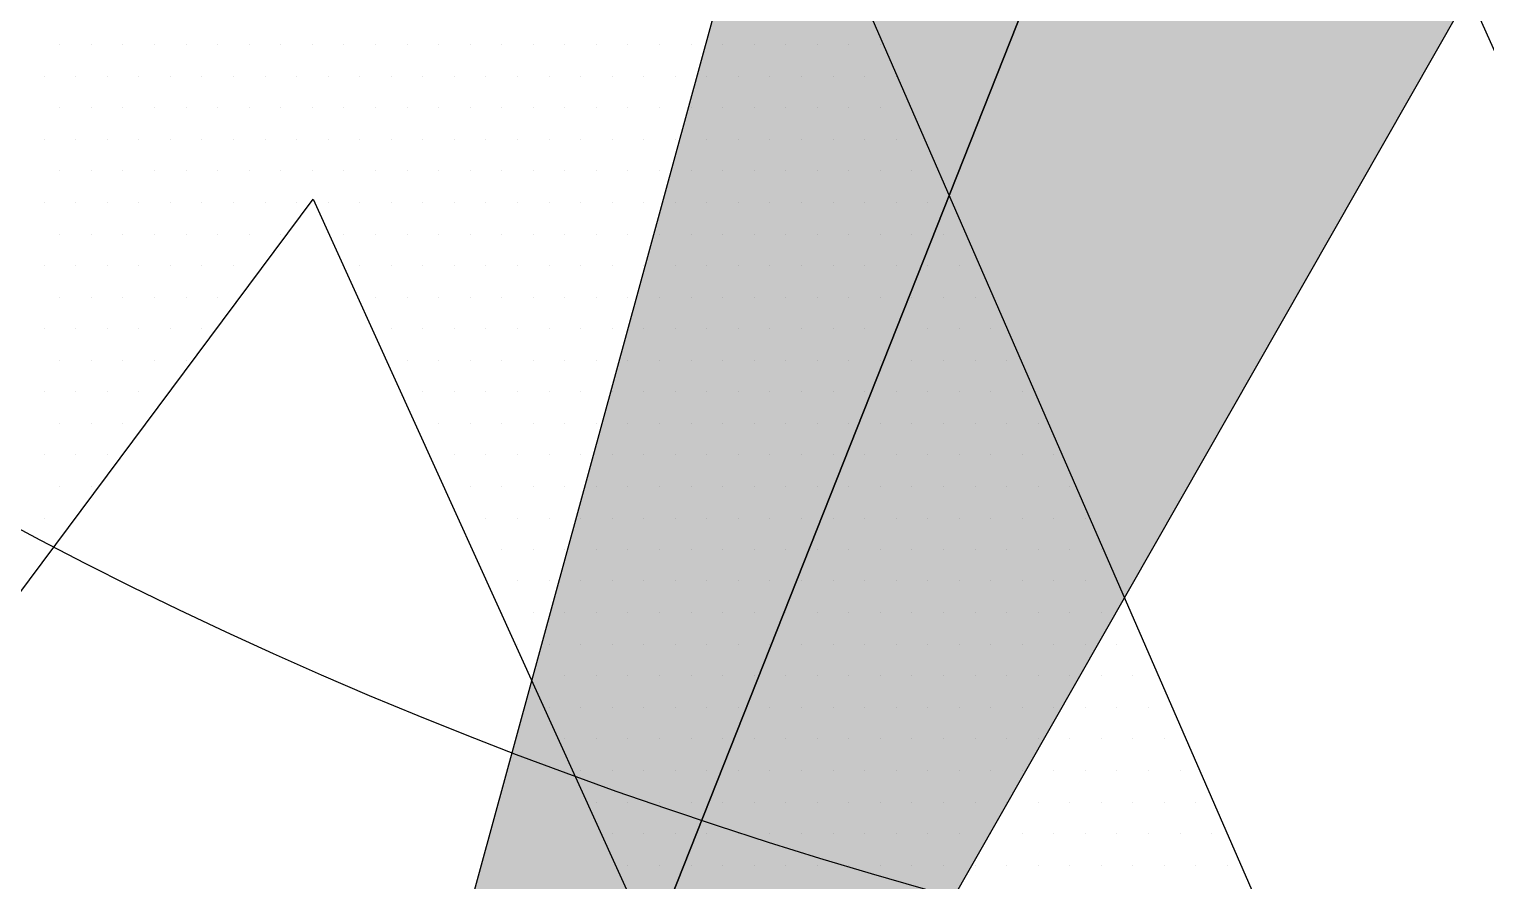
# Paper-space layout 'TOP_A1_00200_01-01-2017_MODELE' of a CAD drawing. Header units: metres. Extents: x 1274 to 2143, y 12 to 312.
# Drawn here: x 1530.791 to 1533.332, y 148.03 to 149.516 of the extents above; entities that cross this region are included whole.
import ezdxf

# ---------------------------------------------------------------- set-up
doc = ezdxf.new("R2010")
doc.units = ezdxf.units.M
doc.header["$LTSCALE"] = 2
doc.set_wipeout_variables(frame=1)
doc.linetypes.add('CACHEX2', pattern=[0.75, 0.5, -0.25])
for name, color, linetype in [('CARTOUCHE', 7, 'Continuous'), ('LOGO', 4, 'Continuous'), ('rosace', 7, 'Continuous')]:
    doc.layers.add(name, color=color, linetype=linetype)

# ---------------------------------------------------------------- blocks, each defined once
blk = doc.blocks.new('A$C715108E3')
at = {"layer": 'LOGO', "color": 131}
for p, q in [((-14.4694, -21.0375), (-14.4694, -21.0375)), ((-14.3774, -21.0375), (-14.3774, -21.0375)), ((-14.2861, -21.0375), (-14.2861, -21.0375)), ((-14.1941, -21.0375), (-14.1941, -21.0375)), ((-14.1021, -21.0375), (-14.1021, -21.0375)), ((-14.0103, -21.0375), (-14.0103, -21.0375)), ((-13.9192, -21.0375), (-13.9192, -21.0375)), ((-13.827, -21.0375), (-13.827, -21.0375)), ((-13.7351, -21.0375), (-13.7351, -21.0375)), ((-13.6441, -21.0375), (-13.6441, -21.0375)), ((-13.552, -21.0375), (-13.552, -21.0375)), ((-13.46, -21.0375), (-13.46, -21.0375)), ((-13.3686, -21.0375), (-13.3686, -21.0375)), ((-13.2767, -21.0375), (-13.2767, -21.0375)), ((-13.1849, -21.0375), (-13.1849, -21.0375)), ((-13.0934, -21.0375), (-13.0934, -21.0375)), ((-13.0014, -21.0375), (-13.0014, -21.0375)), ((-12.9098, -21.0375), (-12.9098, -21.0375)), ((-12.8178, -21.0375), (-12.8178, -21.0375)), ((-12.7265, -21.0375), (-12.7265, -21.0375)), ((-12.6345, -21.0375), (-12.6345, -21.0375)), ((-12.5424, -21.0375), (-12.5424, -21.0375)), ((-12.4514, -21.0375), (-12.4514, -21.0375)), ((-12.3593, -21.0375), (-12.3593, -21.0375)), ((-12.2673, -21.0375), (-12.2673, -21.0375)), ((-12.1762, -21.0375), (-12.1762, -21.0375)), ((-12.0844, -21.0375), (-12.0844, -21.0375)), ((-14.5152, -21.1288), (-14.5152, -21.1288)), ((-14.4237, -21.1288), (-14.4237, -21.1288)), ((-14.3319, -21.1288), (-14.3319, -21.1288)), ((-14.2398, -21.1288), (-14.2398, -21.1288)), ((-14.1478, -21.1288), (-14.1478, -21.1288)), ((-14.0566, -21.1288), (-14.0566, -21.1288)), ((-13.9645, -21.1288), (-13.9645, -21.1288)), ((-13.8727, -21.1288), (-13.8727, -21.1288)), ((-13.7812, -21.1288), (-13.7812, -21.1288)), ((-13.6894, -21.1288), (-13.6894, -21.1288)), ((-13.5976, -21.1288), (-13.5976, -21.1288)), ((-13.5063, -21.1288), (-13.5063, -21.1288)), ((-13.4143, -21.1288), (-13.4143, -21.1288)), ((-13.3223, -21.1288), (-13.3223, -21.1288)), ((-13.2312, -21.1288), (-13.2312, -21.1288)), ((-13.1392, -21.1288), (-13.1392, -21.1288)), ((-13.0473, -21.1288), (-13.0473, -21.1288)), ((-12.9559, -21.1288), (-12.9559, -21.1288)), ((-12.8642, -21.1288), (-12.8642, -21.1288)), ((-12.7722, -21.1288), (-12.7722, -21.1288)), ((-12.6802, -21.1288), (-12.6802, -21.1288)), ((-12.5889, -21.1288), (-12.5889, -21.1288)), ((-12.4971, -21.1288), (-12.4971, -21.1288)), ((-12.4053, -21.1288), (-12.4053, -21.1288)), ((-12.3136, -21.1288), (-12.3136, -21.1288)), ((-12.2216, -21.1288), (-12.2216, -21.1288)), ((-12.1298, -21.1288), (-12.1298, -21.1288)), ((-12.0387, -21.1288), (-12.0387, -21.1288)), ((-14.4694, -21.2202), (-14.4694, -21.2202)), ((-14.3774, -21.2202), (-14.3774, -21.2202)), ((-14.2861, -21.2202), (-14.2861, -21.2202)), ((-14.1941, -21.2202), (-14.1941, -21.2202)), ((-14.1021, -21.2202), (-14.1021, -21.2202)), ((-14.0103, -21.2202), (-14.0103, -21.2202)), ((-13.9192, -21.2202), (-13.9192, -21.2202)), ((-13.827, -21.2202), (-13.827, -21.2202)), ((-13.7351, -21.2202), (-13.7351, -21.2202)), ((-13.6441, -21.2202), (-13.6441, -21.2202)), ((-13.552, -21.2202), (-13.552, -21.2202)), ((-13.46, -21.2202), (-13.46, -21.2202)), ((-13.3686, -21.2202), (-13.3686, -21.2202)), ((-13.2767, -21.2202), (-13.2767, -21.2202)), ((-13.1849, -21.2202), (-13.1849, -21.2202)), ((-13.0934, -21.2202), (-13.0934, -21.2202)), ((-13.0014, -21.2202), (-13.0014, -21.2202)), ((-12.9098, -21.2202), (-12.9098, -21.2202)), ((-12.8178, -21.2202), (-12.8178, -21.2202)), ((-12.7265, -21.2202), (-12.7265, -21.2202)), ((-12.6345, -21.2202), (-12.6345, -21.2202)), ((-12.5424, -21.2202), (-12.5424, -21.2202)), ((-12.4514, -21.2202), (-12.4514, -21.2202)), ((-12.3593, -21.2202), (-12.3593, -21.2202)), ((-12.2673, -21.2202), (-12.2673, -21.2202)), ((-12.1762, -21.2202), (-12.1762, -21.2202)), ((-12.0844, -21.2202), (-12.0844, -21.2202)), ((-14.5152, -21.3126), (-14.5152, -21.3126)), ((-14.4237, -21.3126), (-14.4237, -21.3126)), ((-14.3319, -21.3126), (-14.3319, -21.3126)), ((-14.2398, -21.3126), (-14.2398, -21.3126)), ((-14.1478, -21.3126), (-14.1478, -21.3126)), ((-14.0566, -21.3126), (-14.0566, -21.3126)), ((-13.9645, -21.3126), (-13.9645, -21.3126)), ((-13.8727, -21.3126), (-13.8727, -21.3126)), ((-13.7812, -21.3126), (-13.7812, -21.3126)), ((-13.6894, -21.3126), (-13.6894, -21.3126)), ((-13.5976, -21.3126), (-13.5976, -21.3126)), ((-13.5063, -21.3126), (-13.5063, -21.3126)), ((-13.4143, -21.3126), (-13.4143, -21.3126)), ((-13.3223, -21.3126), (-13.3223, -21.3126)), ((-13.2312, -21.3126), (-13.2312, -21.3126)), ((-13.1392, -21.3126), (-13.1392, -21.3126)), ((-13.0473, -21.3126), (-13.0473, -21.3126)), ((-12.9559, -21.3126), (-12.9559, -21.3126)), ((-12.8642, -21.3126), (-12.8642, -21.3126)), ((-12.7722, -21.3126), (-12.7722, -21.3126)), ((-12.6802, -21.3126), (-12.6802, -21.3126)), ((-12.5889, -21.3126), (-12.5889, -21.3126)), ((-12.4971, -21.3126), (-12.4971, -21.3126)), ((-12.4053, -21.3126), (-12.4053, -21.3126)), ((-12.3136, -21.3126), (-12.3136, -21.3126)), ((-12.2216, -21.3126), (-12.2216, -21.3126)), ((-12.1298, -21.3126), (-12.1298, -21.3126)), ((-12.0387, -21.3126), (-12.0387, -21.3126)), ((-14.4694, -21.4039), (-14.4694, -21.4039)), ((-14.3774, -21.4039), (-14.3774, -21.4039)), ((-14.2861, -21.4039), (-14.2861, -21.4039)), ((-14.1941, -21.4039), (-14.1941, -21.4039)), ((-14.1021, -21.4039), (-14.1021, -21.4039)), ((-14.0103, -21.4039), (-14.0103, -21.4039)), ((-13.9192, -21.4039), (-13.9192, -21.4039)), ((-13.827, -21.4039), (-13.827, -21.4039)), ((-13.7351, -21.4039), (-13.7351, -21.4039)), ((-13.6441, -21.4039), (-13.6441, -21.4039)), ((-13.552, -21.4039), (-13.552, -21.4039)), ((-13.46, -21.4039), (-13.46, -21.4039)), ((-13.3686, -21.4039), (-13.3686, -21.4039)), ((-13.2767, -21.4039), (-13.2767, -21.4039)), ((-13.1849, -21.4039), (-13.1849, -21.4039)), ((-13.0934, -21.4039), (-13.0934, -21.4039)), ((-13.0014, -21.4039), (-13.0014, -21.4039)), ((-12.9098, -21.4039), (-12.9098, -21.4039)), ((-12.8178, -21.4039), (-12.8178, -21.4039)), ((-12.7265, -21.4039), (-12.7265, -21.4039)), ((-12.6345, -21.4039), (-12.6345, -21.4039)), ((-12.5424, -21.4039), (-12.5424, -21.4039)), ((-12.4514, -21.4039), (-12.4514, -21.4039)), ((-12.3593, -21.4039), (-12.3593, -21.4039)), ((-12.2673, -21.4039), (-12.2673, -21.4039)), ((-12.1762, -21.4039), (-12.1762, -21.4039)), ((-12.0844, -21.4039), (-12.0844, -21.4039)), ((-11.9924, -21.4039), (-11.9924, -21.4039)), ((-14.5152, -21.4954), (-14.5152, -21.4954)), ((-14.4237, -21.4954), (-14.4237, -21.4954)), ((-14.3319, -21.4954), (-14.3319, -21.4954)), ((-14.2398, -21.4954), (-14.2398, -21.4954)), ((-14.1478, -21.4954), (-14.1478, -21.4954)), ((-14.0566, -21.4954), (-14.0566, -21.4954)), ((-13.9645, -21.4954), (-13.9645, -21.4954)), ((-13.8727, -21.4954), (-13.8727, -21.4954)), ((-13.7812, -21.4954), (-13.7812, -21.4954)), ((-13.7291, -21.4954), (-13.7291, -21.4954)), ((-13.6894, -21.4954), (-13.6894, -21.4954)), ((-13.5976, -21.4954), (-13.5976, -21.4954)), ((-13.5063, -21.4954), (-13.5063, -21.4954)), ((-13.4143, -21.4954), (-13.4143, -21.4954)), ((-13.3223, -21.4954), (-13.3223, -21.4954)), ((-13.2312, -21.4954), (-13.2312, -21.4954)), ((-13.1392, -21.4954), (-13.1392, -21.4954)), ((-13.0473, -21.4954), (-13.0473, -21.4954)), ((-12.9559, -21.4954), (-12.9559, -21.4954)), ((-12.8642, -21.4954), (-12.8642, -21.4954)), ((-12.7722, -21.4954), (-12.7722, -21.4954)), ((-12.6802, -21.4954), (-12.6802, -21.4954)), ((-12.5889, -21.4954), (-12.5889, -21.4954)), ((-12.4971, -21.4954), (-12.4971, -21.4954)), ((-12.4053, -21.4954), (-12.4053, -21.4954)), ((-12.3136, -21.4954), (-12.3136, -21.4954)), ((-12.2216, -21.4954), (-12.2216, -21.4954)), ((-12.1298, -21.4954), (-12.1298, -21.4954)), ((-12.0387, -21.4954), (-12.0387, -21.4954)), ((-11.9465, -21.4954), (-11.9465, -21.4954)), ((-14.4694, -21.5878), (-14.4694, -21.5878)), ((-14.3774, -21.5878), (-14.3774, -21.5878)), ((-14.2861, -21.5878), (-14.2861, -21.5878)), ((-14.1941, -21.5878), (-14.1941, -21.5878)), ((-14.1021, -21.5878), (-14.1021, -21.5878)), ((-14.0103, -21.5878), (-14.0103, -21.5878)), ((-13.9192, -21.5878), (-13.9192, -21.5878)), ((-13.827, -21.5878), (-13.827, -21.5878)), ((-13.6875, -21.5878), (-13.6875, -21.5878)), ((-13.6441, -21.5878), (-13.6441, -21.5878)), ((-13.552, -21.5878), (-13.552, -21.5878)), ((-13.46, -21.5878), (-13.46, -21.5878)), ((-13.3686, -21.5878), (-13.3686, -21.5878)), ((-13.2767, -21.5878), (-13.2767, -21.5878)), ((-13.1849, -21.5878), (-13.1849, -21.5878)), ((-13.0934, -21.5878), (-13.0934, -21.5878)), ((-13.0014, -21.5878), (-13.0014, -21.5878)), ((-12.9098, -21.5878), (-12.9098, -21.5878)), ((-12.8178, -21.5878), (-12.8178, -21.5878)), ((-12.7265, -21.5878), (-12.7265, -21.5878)), ((-12.6345, -21.5878), (-12.6345, -21.5878)), ((-12.5424, -21.5878), (-12.5424, -21.5878)), ((-12.4514, -21.5878), (-12.4514, -21.5878)), ((-12.3593, -21.5878), (-12.3593, -21.5878)), ((-12.2673, -21.5878), (-12.2673, -21.5878)), ((-12.1762, -21.5878), (-12.1762, -21.5878)), ((-12.0844, -21.5878), (-12.0844, -21.5878)), ((-11.9924, -21.5878), (-11.9924, -21.5878)), ((-11.9011, -21.5878), (-11.9011, -21.5878)), ((-14.5152, -21.6792), (-14.5152, -21.6792)), ((-14.4237, -21.6792), (-14.4237, -21.6792)), ((-14.3319, -21.6792), (-14.3319, -21.6792)), ((-14.2398, -21.6792), (-14.2398, -21.6792)), ((-14.1478, -21.6792), (-14.1478, -21.6792)), ((-14.0566, -21.6792), (-14.0566, -21.6792)), ((-13.9645, -21.6792), (-13.9645, -21.6792)), ((-13.6456, -21.6792), (-13.6456, -21.6792)), ((-13.5976, -21.6792), (-13.5976, -21.6792)), ((-13.5063, -21.6792), (-13.5063, -21.6792)), ((-13.4143, -21.6792), (-13.4143, -21.6792)), ((-13.3223, -21.6792), (-13.3223, -21.6792)), ((-13.2312, -21.6792), (-13.2312, -21.6792)), ((-13.1392, -21.6792), (-13.1392, -21.6792)), ((-13.0473, -21.6792), (-13.0473, -21.6792)), ((-12.9559, -21.6792), (-12.9559, -21.6792)), ((-12.8642, -21.6792), (-12.8642, -21.6792)), ((-12.7722, -21.6792), (-12.7722, -21.6792)), ((-12.6802, -21.6792), (-12.6802, -21.6792)), ((-12.5889, -21.6792), (-12.5889, -21.6792)), ((-12.4971, -21.6792), (-12.4971, -21.6792)), ((-12.4053, -21.6792), (-12.4053, -21.6792)), ((-12.3136, -21.6792), (-12.3136, -21.6792)), ((-12.2216, -21.6792), (-12.2216, -21.6792)), ((-12.1298, -21.6792), (-12.1298, -21.6792)), ((-12.0387, -21.6792), (-12.0387, -21.6792)), ((-11.9465, -21.6792), (-11.9465, -21.6792)), ((-11.8546, -21.6792), (-11.8546, -21.6792)), ((-14.4694, -21.7705), (-14.4694, -21.7705)), ((-14.3774, -21.7705), (-14.3774, -21.7705)), ((-14.2861, -21.7705), (-14.2861, -21.7705)), ((-14.1941, -21.7705), (-14.1941, -21.7705)), ((-14.1021, -21.7705), (-14.1021, -21.7705)), ((-14.0103, -21.7705), (-14.0103, -21.7705)), ((-13.6043, -21.7705), (-13.6043, -21.7705)), ((-13.552, -21.7705), (-13.552, -21.7705)), ((-13.46, -21.7705), (-13.46, -21.7705)), ((-13.3686, -21.7705), (-13.3686, -21.7705)), ((-13.2767, -21.7705), (-13.2767, -21.7705)), ((-13.1849, -21.7705), (-13.1849, -21.7705)), ((-13.0934, -21.7705), (-13.0934, -21.7705)), ((-13.0014, -21.7705), (-13.0014, -21.7705)), ((-12.9098, -21.7705), (-12.9098, -21.7705)), ((-12.8178, -21.7705), (-12.8178, -21.7705)), ((-12.7265, -21.7705), (-12.7265, -21.7705)), ((-12.6345, -21.7705), (-12.6345, -21.7705)), ((-12.5424, -21.7705), (-12.5424, -21.7705)), ((-12.4514, -21.7705), (-12.4514, -21.7705)), ((-12.3593, -21.7705), (-12.3593, -21.7705)), ((-12.2673, -21.7705), (-12.2673, -21.7705)), ((-12.1762, -21.7705), (-12.1762, -21.7705)), ((-12.0844, -21.7705), (-12.0844, -21.7705)), ((-11.9924, -21.7705), (-11.9924, -21.7705)), ((-11.9011, -21.7705), (-11.9011, -21.7705)), ((-11.8091, -21.7705), (-11.8091, -21.7705)), ((-14.5152, -21.8631), (-14.5152, -21.8631)), ((-14.4237, -21.8631), (-14.4237, -21.8631)), ((-14.3319, -21.8631), (-14.3319, -21.8631)), ((-14.2398, -21.8631), (-14.2398, -21.8631)), ((-14.1478, -21.8631), (-14.1478, -21.8631)), ((-14.0566, -21.8631), (-14.0566, -21.8631)), ((-13.5622, -21.8631), (-13.5622, -21.8631)), ((-13.5063, -21.8631), (-13.5063, -21.8631)), ((-13.4143, -21.8631), (-13.4143, -21.8631)), ((-13.3223, -21.8631), (-13.3223, -21.8631)), ((-13.2312, -21.8631), (-13.2312, -21.8631)), ((-13.1392, -21.8631), (-13.1392, -21.8631)), ((-13.0473, -21.8631), (-13.0473, -21.8631)), ((-12.9559, -21.8631), (-12.9559, -21.8631)), ((-12.8642, -21.8631), (-12.8642, -21.8631)), ((-12.7722, -21.8631), (-12.7722, -21.8631)), ((-12.6802, -21.8631), (-12.6802, -21.8631)), ((-12.5889, -21.8631), (-12.5889, -21.8631)), ((-12.4971, -21.8631), (-12.4971, -21.8631)), ((-12.4053, -21.8631), (-12.4053, -21.8631)), ((-12.3136, -21.8631), (-12.3136, -21.8631)), ((-12.2216, -21.8631), (-12.2216, -21.8631)), ((-12.1298, -21.8631), (-12.1298, -21.8631)), ((-12.0387, -21.8631), (-12.0387, -21.8631)), ((-11.9465, -21.8631), (-11.9465, -21.8631)), ((-11.8546, -21.8631), (-11.8546, -21.8631)), ((-11.7628, -21.8631), (-11.7628, -21.8631)), ((-14.4694, -21.9543), (-14.4694, -21.9543)), ((-14.3774, -21.9543), (-14.3774, -21.9543)), ((-14.2861, -21.9543), (-14.2861, -21.9543)), ((-14.1941, -21.9543), (-14.1941, -21.9543)), ((-14.1021, -21.9543), (-14.1021, -21.9543)), ((-13.5209, -21.9543), (-13.5209, -21.9543)), ((-13.46, -21.9543), (-13.46, -21.9543)), ((-13.3686, -21.9543), (-13.3686, -21.9543)), ((-13.2767, -21.9543), (-13.2767, -21.9543)), ((-13.1849, -21.9543), (-13.1849, -21.9543)), ((-13.0934, -21.9543), (-13.0934, -21.9543)), ((-13.0014, -21.9543), (-13.0014, -21.9543)), ((-12.9098, -21.9543), (-12.9098, -21.9543)), ((-12.8178, -21.9543), (-12.8178, -21.9543)), ((-12.7265, -21.9543), (-12.7265, -21.9543)), ((-12.6345, -21.9543), (-12.6345, -21.9543)), ((-12.5424, -21.9543), (-12.5424, -21.9543)), ((-12.4514, -21.9543), (-12.4514, -21.9543)), ((-12.3593, -21.9543), (-12.3593, -21.9543)), ((-12.2673, -21.9543), (-12.2673, -21.9543)), ((-12.1762, -21.9543), (-12.1762, -21.9543)), ((-12.0844, -21.9543), (-12.0844, -21.9543)), ((-11.9924, -21.9543), (-11.9924, -21.9543)), ((-11.9011, -21.9543), (-11.9011, -21.9543)), ((-11.8091, -21.9543), (-11.8091, -21.9543)), ((-11.7174, -21.9543), (-11.7174, -21.9543)), ((-14.5152, -22.0454), (-14.5152, -22.0454)), ((-14.4237, -22.0454), (-14.4237, -22.0454)), ((-14.3319, -22.0454), (-14.3319, -22.0454)), ((-14.2398, -22.0454), (-14.2398, -22.0454)), ((-13.4791, -22.0454), (-13.4791, -22.0454)), ((-13.4143, -22.0454), (-13.4143, -22.0454)), ((-13.3223, -22.0454), (-13.3223, -22.0454)), ((-13.2312, -22.0454), (-13.2312, -22.0454)), ((-13.1392, -22.0454), (-13.1392, -22.0454)), ((-13.0473, -22.0454), (-13.0473, -22.0454)), ((-12.9559, -22.0454), (-12.9559, -22.0454)), ((-12.8642, -22.0454), (-12.8642, -22.0454)), ((-12.7722, -22.0454), (-12.7722, -22.0454)), ((-12.6802, -22.0454), (-12.6802, -22.0454)), ((-12.5889, -22.0454), (-12.5889, -22.0454)), ((-12.4971, -22.0454), (-12.4971, -22.0454)), ((-12.4053, -22.0454), (-12.4053, -22.0454)), ((-12.3136, -22.0454), (-12.3136, -22.0454)), ((-12.2216, -22.0454), (-12.2216, -22.0454)), ((-12.1298, -22.0454), (-12.1298, -22.0454)), ((-12.0387, -22.0454), (-12.0387, -22.0454)), ((-11.9465, -22.0454), (-11.9465, -22.0454)), ((-11.8546, -22.0454), (-11.8546, -22.0454)), ((-11.7628, -22.0454), (-11.7628, -22.0454)), ((-11.6713, -22.0454), (-11.6713, -22.0454)), ((-14.4694, -22.1382), (-14.4694, -22.1382)), ((-14.3774, -22.1382), (-14.3774, -22.1382)), ((-14.2861, -22.1382), (-14.2861, -22.1382)), ((-13.4379, -22.1382), (-13.4379, -22.1382)), ((-13.3686, -22.1382), (-13.3686, -22.1382)), ((-13.2767, -22.1382), (-13.2767, -22.1382)), ((-13.1849, -22.1382), (-13.1849, -22.1382)), ((-13.0934, -22.1382), (-13.0934, -22.1382)), ((-13.0014, -22.1382), (-13.0014, -22.1382)), ((-12.9098, -22.1382), (-12.9098, -22.1382)), ((-12.8178, -22.1382), (-12.8178, -22.1382)), ((-12.7265, -22.1382), (-12.7265, -22.1382)), ((-12.6345, -22.1382), (-12.6345, -22.1382)), ((-12.5424, -22.1382), (-12.5424, -22.1382)), ((-12.4514, -22.1382), (-12.4514, -22.1382)), ((-12.3593, -22.1382), (-12.3593, -22.1382)), ((-12.2673, -22.1382), (-12.2673, -22.1382)), ((-12.1762, -22.1382), (-12.1762, -22.1382)), ((-12.0844, -22.1382), (-12.0844, -22.1382)), ((-11.9924, -22.1382), (-11.9924, -22.1382)), ((-11.9011, -22.1382), (-11.9011, -22.1382)), ((-11.8091, -22.1382), (-11.8091, -22.1382)), ((-11.7174, -22.1382), (-11.7174, -22.1382)), ((-11.6252, -22.1382), (-11.6252, -22.1382)), ((-14.5152, -22.2295), (-14.5152, -22.2295)), ((-14.4237, -22.2295), (-14.4237, -22.2295)), ((-14.3319, -22.2295), (-14.3319, -22.2295)), ((-13.3959, -22.2295), (-13.3959, -22.2295)), ((-13.3223, -22.2295), (-13.3223, -22.2295)), ((-13.2312, -22.2295), (-13.2312, -22.2295)), ((-13.1392, -22.2295), (-13.1392, -22.2295)), ((-13.0473, -22.2295), (-13.0473, -22.2295)), ((-12.9559, -22.2295), (-12.9559, -22.2295)), ((-12.8642, -22.2295), (-12.8642, -22.2295)), ((-12.7722, -22.2295), (-12.7722, -22.2295)), ((-12.6802, -22.2295), (-12.6802, -22.2295)), ((-12.5889, -22.2295), (-12.5889, -22.2295)), ((-12.4971, -22.2295), (-12.4971, -22.2295)), ((-12.4053, -22.2295), (-12.4053, -22.2295)), ((-12.3136, -22.2295), (-12.3136, -22.2295)), ((-12.2216, -22.2295), (-12.2216, -22.2295)), ((-12.1298, -22.2295), (-12.1298, -22.2295)), ((-12.0387, -22.2295), (-12.0387, -22.2295)), ((-11.9465, -22.2295), (-11.9465, -22.2295)), ((-11.8546, -22.2295), (-11.8546, -22.2295)), ((-11.7628, -22.2295), (-11.7628, -22.2295)), ((-11.6713, -22.2295), (-11.6713, -22.2295)), ((-11.5795, -22.2295), (-11.5795, -22.2295)), ((-14.4694, -22.3209), (-14.4694, -22.3209)), ((-14.3774, -22.3209), (-14.3774, -22.3209)), ((-13.3545, -22.3209), (-13.3545, -22.3209)), ((-13.2767, -22.3209), (-13.2767, -22.3209)), ((-13.1849, -22.3209), (-13.1849, -22.3209)), ((-13.0934, -22.3209), (-13.0934, -22.3209)), ((-13.0014, -22.3209), (-13.0014, -22.3209)), ((-12.9098, -22.3209), (-12.9098, -22.3209)), ((-12.8178, -22.3209), (-12.8178, -22.3209)), ((-12.7265, -22.3209), (-12.7265, -22.3209)), ((-12.6345, -22.3209), (-12.6345, -22.3209)), ((-12.5424, -22.3209), (-12.5424, -22.3209)), ((-12.4514, -22.3209), (-12.4514, -22.3209)), ((-12.3593, -22.3209), (-12.3593, -22.3209)), ((-12.2673, -22.3209), (-12.2673, -22.3209)), ((-12.1762, -22.3209), (-12.1762, -22.3209)), ((-12.0844, -22.3209), (-12.0844, -22.3209)), ((-11.9924, -22.3209), (-11.9924, -22.3209)), ((-11.9011, -22.3209), (-11.9011, -22.3209)), ((-11.8091, -22.3209), (-11.8091, -22.3209)), ((-11.7174, -22.3209), (-11.7174, -22.3209)), ((-11.6252, -22.3209), (-11.6252, -22.3209)), ((-11.5338, -22.3209), (-11.5338, -22.3209)), ((-14.5152, -22.4135), (-14.5152, -22.4135)), ((-13.3127, -22.4135), (-13.3127, -22.4135)), ((-13.2312, -22.4135), (-13.2312, -22.4135)), ((-13.1392, -22.4135), (-13.1392, -22.4135)), ((-13.0473, -22.4135), (-13.0473, -22.4135)), ((-12.9559, -22.4135), (-12.9559, -22.4135)), ((-12.8642, -22.4135), (-12.8642, -22.4135)), ((-12.7722, -22.4135), (-12.7722, -22.4135)), ((-12.6802, -22.4135), (-12.6802, -22.4135)), ((-12.5889, -22.4135), (-12.5889, -22.4135)), ((-12.4971, -22.4135), (-12.4971, -22.4135)), ((-12.4053, -22.4135), (-12.4053, -22.4135)), ((-12.3136, -22.4135), (-12.3136, -22.4135)), ((-12.2216, -22.4135), (-12.2216, -22.4135)), ((-12.1298, -22.4135), (-12.1298, -22.4135)), ((-12.0387, -22.4135), (-12.0387, -22.4135)), ((-11.9465, -22.4135), (-11.9465, -22.4135)), ((-11.8546, -22.4135), (-11.8546, -22.4135)), ((-11.7628, -22.4135), (-11.7628, -22.4135)), ((-11.6713, -22.4135), (-11.6713, -22.4135)), ((-11.5795, -22.4135), (-11.5795, -22.4135)), ((-11.4877, -22.4135), (-11.4877, -22.4135)), ((-13.2713, -22.5048), (-13.2713, -22.5048)), ((-13.1849, -22.5048), (-13.1849, -22.5048)), ((-13.0934, -22.5048), (-13.0934, -22.5048)), ((-13.0014, -22.5048), (-13.0014, -22.5048)), ((-12.9098, -22.5048), (-12.9098, -22.5048)), ((-12.8178, -22.5048), (-12.8178, -22.5048)), ((-12.7265, -22.5048), (-12.7265, -22.5048)), ((-12.6345, -22.5048), (-12.6345, -22.5048)), ((-12.5424, -22.5048), (-12.5424, -22.5048)), ((-12.4514, -22.5048), (-12.4514, -22.5048)), ((-12.3593, -22.5048), (-12.3593, -22.5048)), ((-12.2673, -22.5048), (-12.2673, -22.5048)), ((-12.1762, -22.5048), (-12.1762, -22.5048)), ((-12.0844, -22.5048), (-12.0844, -22.5048)), ((-11.9924, -22.5048), (-11.9924, -22.5048)), ((-11.9011, -22.5048), (-11.9011, -22.5048)), ((-11.8091, -22.5048), (-11.8091, -22.5048)), ((-11.7174, -22.5048), (-11.7174, -22.5048)), ((-11.6252, -22.5048), (-11.6252, -22.5048)), ((-11.5338, -22.5048), (-11.5338, -22.5048)), ((-11.442, -22.5048), (-11.442, -22.5048)), ((-13.2295, -22.596), (-13.2295, -22.596)), ((-13.1392, -22.596), (-13.1392, -22.596)), ((-13.0473, -22.596), (-13.0473, -22.596)), ((-12.9559, -22.596), (-12.9559, -22.596)), ((-12.8642, -22.596), (-12.8642, -22.596)), ((-12.7722, -22.596), (-12.7722, -22.596)), ((-12.6802, -22.596), (-12.6802, -22.596)), ((-12.5889, -22.596), (-12.5889, -22.596)), ((-12.4971, -22.596), (-12.4971, -22.596)), ((-12.4053, -22.596), (-12.4053, -22.596)), ((-12.3136, -22.596), (-12.3136, -22.596)), ((-12.2216, -22.596), (-12.2216, -22.596)), ((-12.1298, -22.596), (-12.1298, -22.596)), ((-12.0387, -22.596), (-12.0387, -22.596)), ((-11.9465, -22.596), (-11.9465, -22.596)), ((-11.8546, -22.596), (-11.8546, -22.596)), ((-11.7628, -22.596), (-11.7628, -22.596)), ((-11.6713, -22.596), (-11.6713, -22.596)), ((-11.5795, -22.596), (-11.5795, -22.596)), ((-11.4877, -22.596), (-11.4877, -22.596)), ((-11.3966, -22.596), (-11.3966, -22.596)), ((-13.1883, -22.6884), (-13.1883, -22.6884)), ((-13.1849, -22.6884), (-13.1849, -22.6884)), ((-13.0934, -22.6884), (-13.0934, -22.6884)), ((-13.0014, -22.6884), (-13.0014, -22.6884)), ((-12.9098, -22.6884), (-12.9098, -22.6884)), ((-12.8178, -22.6884), (-12.8178, -22.6884)), ((-12.7265, -22.6884), (-12.7265, -22.6884)), ((-12.6345, -22.6884), (-12.6345, -22.6884)), ((-12.5424, -22.6884), (-12.5424, -22.6884)), ((-12.4514, -22.6884), (-12.4514, -22.6884)), ((-12.3593, -22.6884), (-12.3593, -22.6884)), ((-12.2673, -22.6884), (-12.2673, -22.6884)), ((-12.1762, -22.6884), (-12.1762, -22.6884)), ((-12.0844, -22.6884), (-12.0844, -22.6884)), ((-11.9924, -22.6884), (-11.9924, -22.6884)), ((-11.9011, -22.6884), (-11.9011, -22.6884)), ((-11.8091, -22.6884), (-11.8091, -22.6884)), ((-11.7174, -22.6884), (-11.7174, -22.6884)), ((-11.6252, -22.6884), (-11.6252, -22.6884)), ((-11.5338, -22.6884), (-11.5338, -22.6884)), ((-11.442, -22.6884), (-11.442, -22.6884)), ((-13.1461, -22.7799), (-13.1461, -22.7799)), ((-13.1392, -22.7799), (-13.1392, -22.7799)), ((-13.0473, -22.7799), (-13.0473, -22.7799)), ((-12.9559, -22.7799), (-12.9559, -22.7799)), ((-12.8642, -22.7799), (-12.8642, -22.7799)), ((-12.7722, -22.7799), (-12.7722, -22.7799)), ((-12.6802, -22.7799), (-12.6802, -22.7799)), ((-12.5889, -22.7799), (-12.5889, -22.7799)), ((-12.4971, -22.7799), (-12.4971, -22.7799)), ((-12.4053, -22.7799), (-12.4053, -22.7799)), ((-12.3136, -22.7799), (-12.3136, -22.7799)), ((-12.2216, -22.7799), (-12.2216, -22.7799)), ((-12.1298, -22.7799), (-12.1298, -22.7799)), ((-12.0387, -22.7799), (-12.0387, -22.7799)), ((-11.9465, -22.7799), (-11.9465, -22.7799)), ((-11.8546, -22.7799), (-11.8546, -22.7799)), ((-11.7628, -22.7799), (-11.7628, -22.7799)), ((-11.6713, -22.7799), (-11.6713, -22.7799)), ((-11.5795, -22.7799), (-11.5795, -22.7799)), ((-11.4877, -22.7799), (-11.4877, -22.7799)), ((-11.3966, -22.7799), (-11.3966, -22.7799)), ((-13.1049, -22.8712), (-13.1049, -22.8712)), ((-13.0934, -22.8712), (-13.0934, -22.8712)), ((-13.0014, -22.8712), (-13.0014, -22.8712)), ((-12.9098, -22.8712), (-12.9098, -22.8712)), ((-12.8178, -22.8712), (-12.8178, -22.8712)), ((-12.7265, -22.8712), (-12.7265, -22.8712)), ((-12.6345, -22.8712), (-12.6345, -22.8712)), ((-12.5424, -22.8712), (-12.5424, -22.8712)), ((-12.4514, -22.8712), (-12.4514, -22.8712)), ((-12.3593, -22.8712), (-12.3593, -22.8712)), ((-12.2673, -22.8712), (-12.2673, -22.8712)), ((-12.1762, -22.8712), (-12.1762, -22.8712)), ((-12.0844, -22.8712), (-12.0844, -22.8712)), ((-11.9924, -22.8712), (-11.9924, -22.8712)), ((-11.9011, -22.8712), (-11.9011, -22.8712)), ((-11.8091, -22.8712), (-11.8091, -22.8712)), ((-11.7174, -22.8712), (-11.7174, -22.8712)), ((-11.6252, -22.8712), (-11.6252, -22.8712)), ((-11.5338, -22.8712), (-11.5338, -22.8712)), ((-11.442, -22.8712), (-11.442, -22.8712)), ((-11.3501, -22.8712), (-11.3501, -22.8712)), ((-13.0631, -22.9636), (-13.0631, -22.9636)), ((-13.0473, -22.9636), (-13.0473, -22.9636)), ((-12.9559, -22.9636), (-12.9559, -22.9636)), ((-12.8642, -22.9636), (-12.8642, -22.9636)), ((-12.7722, -22.9636), (-12.7722, -22.9636)), ((-12.6802, -22.9636), (-12.6802, -22.9636)), ((-12.5889, -22.9636), (-12.5889, -22.9636)), ((-12.4971, -22.9636), (-12.4971, -22.9636)), ((-12.4053, -22.9636), (-12.4053, -22.9636)), ((-12.3136, -22.9636), (-12.3136, -22.9636)), ((-12.2216, -22.9636), (-12.2216, -22.9636)), ((-12.1298, -22.9636), (-12.1298, -22.9636)), ((-12.0387, -22.9636), (-12.0387, -22.9636)), ((-11.9465, -22.9636), (-11.9465, -22.9636)), ((-11.8546, -22.9636), (-11.8546, -22.9636)), ((-11.7628, -22.9636), (-11.7628, -22.9636)), ((-11.6713, -22.9636), (-11.6713, -22.9636)), ((-11.5795, -22.9636), (-11.5795, -22.9636)), ((-11.4877, -22.9636), (-11.4877, -22.9636)), ((-11.3966, -22.9636), (-11.3966, -22.9636)), ((-11.3046, -22.9636), (-11.3046, -22.9636)), ((-13.0218, -23.055), (-13.0218, -23.055)), ((-13.0014, -23.055), (-13.0014, -23.055)), ((-12.9098, -23.055), (-12.9098, -23.055)), ((-12.8178, -23.055), (-12.8178, -23.055)), ((-12.7265, -23.055), (-12.7265, -23.055)), ((-12.6345, -23.055), (-12.6345, -23.055)), ((-12.5424, -23.055), (-12.5424, -23.055)), ((-12.4514, -23.055), (-12.4514, -23.055)), ((-12.3593, -23.055), (-12.3593, -23.055)), ((-12.2673, -23.055), (-12.2673, -23.055)), ((-12.1762, -23.055), (-12.1762, -23.055)), ((-12.0844, -23.055), (-12.0844, -23.055)), ((-11.9924, -23.055), (-11.9924, -23.055)), ((-11.9011, -23.055), (-11.9011, -23.055)), ((-11.8091, -23.055), (-11.8091, -23.055)), ((-11.7174, -23.055), (-11.7174, -23.055)), ((-11.6252, -23.055), (-11.6252, -23.055)), ((-11.5338, -23.055), (-11.5338, -23.055)), ((-11.442, -23.055), (-11.442, -23.055)), ((-11.3501, -23.055), (-11.3501, -23.055)), ((-11.2587, -23.055), (-11.2587, -23.055)), ((-12.9799, -23.1463), (-12.9799, -23.1463)), ((-12.9559, -23.1463), (-12.9559, -23.1463)), ((-12.8642, -23.1463), (-12.8642, -23.1463)), ((-12.7722, -23.1463), (-12.7722, -23.1463)), ((-12.6802, -23.1463), (-12.6802, -23.1463)), ((-12.5889, -23.1463), (-12.5889, -23.1463)), ((-12.4971, -23.1463), (-12.4971, -23.1463)), ((-12.4053, -23.1463), (-12.4053, -23.1463)), ((-12.3136, -23.1463), (-12.3136, -23.1463)), ((-12.2216, -23.1463), (-12.2216, -23.1463)), ((-12.1298, -23.1463), (-12.1298, -23.1463)), ((-12.0387, -23.1463), (-12.0387, -23.1463)), ((-11.9465, -23.1463), (-11.9465, -23.1463)), ((-11.8546, -23.1463), (-11.8546, -23.1463)), ((-11.7628, -23.1463), (-11.7628, -23.1463)), ((-11.6713, -23.1463), (-11.6713, -23.1463)), ((-11.5795, -23.1463), (-11.5795, -23.1463)), ((-11.4877, -23.1463), (-11.4877, -23.1463)), ((-11.3966, -23.1463), (-11.3966, -23.1463)), ((-11.3046, -23.1463), (-11.3046, -23.1463)), ((-11.2126, -23.1463), (-11.2126, -23.1463)), ((-12.9384, -23.2389), (-12.9384, -23.2389)), ((-12.9098, -23.2389), (-12.9098, -23.2389)), ((-12.8178, -23.2389), (-12.8178, -23.2389)), ((-12.7265, -23.2389), (-12.7265, -23.2389)), ((-12.6345, -23.2389), (-12.6345, -23.2389)), ((-12.5424, -23.2389), (-12.5424, -23.2389)), ((-12.4514, -23.2389), (-12.4514, -23.2389)), ((-12.3593, -23.2389), (-12.3593, -23.2389)), ((-12.2673, -23.2389), (-12.2673, -23.2389)), ((-12.1762, -23.2389), (-12.1762, -23.2389)), ((-12.0844, -23.2389), (-12.0844, -23.2389)), ((-11.9924, -23.2389), (-11.9924, -23.2389)), ((-11.9011, -23.2389), (-11.9011, -23.2389)), ((-11.8091, -23.2389), (-11.8091, -23.2389)), ((-11.7174, -23.2389), (-11.7174, -23.2389)), ((-11.6252, -23.2389), (-11.6252, -23.2389)), ((-11.5338, -23.2389), (-11.5338, -23.2389)), ((-11.442, -23.2389), (-11.442, -23.2389)), ((-11.3501, -23.2389), (-11.3501, -23.2389)), ((-11.2587, -23.2389), (-11.2587, -23.2389)), ((-11.1668, -23.2389), (-11.1668, -23.2389)), ((-12.8968, -23.3303), (-12.8968, -23.3303)), ((-12.8642, -23.3303), (-12.8642, -23.3303)), ((-12.7722, -23.3303), (-12.7722, -23.3303)), ((-12.6802, -23.3303), (-12.6802, -23.3303)), ((-12.5889, -23.3303), (-12.5889, -23.3303)), ((-12.4971, -23.3303), (-12.4971, -23.3303)), ((-12.4053, -23.3303), (-12.4053, -23.3303)), ((-12.3136, -23.3303), (-12.3136, -23.3303)), ((-12.2216, -23.3303), (-12.2216, -23.3303)), ((-12.1298, -23.3303), (-12.1298, -23.3303)), ((-12.0387, -23.3303), (-12.0387, -23.3303)), ((-11.9465, -23.3303), (-11.9465, -23.3303)), ((-11.8546, -23.3303), (-11.8546, -23.3303)), ((-11.7628, -23.3303), (-11.7628, -23.3303)), ((-11.6713, -23.3303), (-11.6713, -23.3303)), ((-11.5795, -23.3303), (-11.5795, -23.3303)), ((-11.4877, -23.3303), (-11.4877, -23.3303)), ((-11.3966, -23.3303), (-11.3966, -23.3303)), ((-11.3046, -23.3303), (-11.3046, -23.3303)), ((-11.2126, -23.3303), (-11.2126, -23.3303)), ((-11.1213, -23.3303), (-11.1213, -23.3303)), ((-12.8552, -23.4225), (-12.8552, -23.4225)), ((-12.8178, -23.4225), (-12.8178, -23.4225)), ((-12.7265, -23.4225), (-12.7265, -23.4225)), ((-12.6345, -23.4225), (-12.6345, -23.4225)), ((-12.5424, -23.4225), (-12.5424, -23.4225)), ((-12.4514, -23.4225), (-12.4514, -23.4225)), ((-12.3593, -23.4225), (-12.3593, -23.4225)), ((-12.2673, -23.4225), (-12.2673, -23.4225)), ((-12.1762, -23.4225), (-12.1762, -23.4225)), ((-12.0844, -23.4225), (-12.0844, -23.4225)), ((-11.9924, -23.4225), (-11.9924, -23.4225)), ((-11.9011, -23.4225), (-11.9011, -23.4225)), ((-11.8091, -23.4225), (-11.8091, -23.4225)), ((-11.7174, -23.4225), (-11.7174, -23.4225)), ((-11.6252, -23.4225), (-11.6252, -23.4225)), ((-11.5338, -23.4225), (-11.5338, -23.4225)), ((-11.442, -23.4225), (-11.442, -23.4225)), ((-11.3501, -23.4225), (-11.3501, -23.4225)), ((-11.2587, -23.4225), (-11.2587, -23.4225)), ((-11.1668, -23.4225), (-11.1668, -23.4225)), ((-11.0748, -23.4225), (-11.0748, -23.4225))]:
    blk.add_line(p, q, dxfattribs=at)
blk.add_lwpolyline([(-15.4563, -23.799), (-13.7331, -21.4856), (-11.9601, -25.3945), (-11.4761, -25.5469), (-10.7095, -25.798), (-10.0926, -25.8741), (-9.9674, -25.8741), (-12.5584, -19.9248), (-11.816, -18.9068), (-10.4959, -20.6166), (-9.7792, -22.2122), (-8.7979, -20.9179), (-8.1187, -22.4645), (-6.9489, -21.0191), (-7.6382, -19.3811), (-6.116, -17.2939)], dxfattribs=at)
blk = doc.blocks.new('A$C581E6685')
at = {"layer": 'rosace'}
for color, points in [(40, [(-39.8519, 24.2064), (-46.2303, 8.0935), (-42.1559, 23.0023)]), (32, [(-39.8519, 24.2064), (-38.5844, 21.5046), (-46.2303, 8.0935)])]:
    blk.add_hatch(color=color, dxfattribs=at).paths.add_polyline_path(points)
at = {"layer": 'rosace', "color": 40}
blk.add_lwpolyline([(-39.8519, 24.2064), (-46.2303, 8.0935), (-42.1559, 23.0023)], close=True, dxfattribs=at)
at = {"layer": 'rosace', "color": 32}
blk.add_lwpolyline([(-39.8519, 24.2064), (-38.584, 21.5046), (-46.2303, 8.0935)], close=True, dxfattribs=at)
at = {"layer": 'rosace', "color": 32, "linetype": 'CACHEX2', "ltscale": 1.5}
blk.add_ellipse((-38.0538, 23.8138), major_axis=(-19.0311, -3.534), ratio=0.590567, dxfattribs=at)
at = {"layer": 'rosace', "color": 32}
blk.add_ellipse((-37.6144, 23.8499), major_axis=(-13.5768, -4.2839), ratio=0.791971, dxfattribs=at)
at = {"layer": 'CARTOUCHE'}
blk.add_blockref('A$C715108E3', (-31.6739, 36.3189), dxfattribs=at)
blk = doc.blocks.new('A$C4D68259D')
blk.add_wipeout([(0, 25.6223), (0.1652, 26.7367), (0.7383, 27.8861), (1.6708, 28.7909), (2.8466, 29.3316), (3.5435, 29.4509), (3.5435, 29.4509), (94.9287, 29.4623), (96.0552, 29.2902), (97.2167, 28.6987), (97.7035, 28.2661), (98.0951, 27.7798), (98.6162, 26.658), (98.7362, 26.0362), (98.7516, 25.8527), (98.7585, 3.8387), (98.5719, 2.6574), (98.0189, 1.5743), (97.5848, 1.0765), (97.1232, 0.6959), (95.9338, 0.1366), (95.4142, 0.0321), (95.1105, 0.0048), (3.7555, 0.0009), (2.7133, 0.169), (1.5147, 0.7841), (0.6714, 1.6707), (0.147, 2.7876), (0.0063, 3.6209)]).dxf.layer = 'CARTOUCHE'
at = {"layer": 'CARTOUCHE'}
blk.add_rational_spline([(0, 25.6223), (0, 14.7312), (0, 3.84), (0, 0), (3.84, 0), (49.3793, 0), (94.9185, 0), (98.7585, 0), (98.7585, 3.84), (98.7585, 14.7312), (98.7585, 25.6223), (98.7585, 29.4623), (94.9185, 29.4623), (49.3793, 29.4623), (3.84, 29.4623), (0, 29.4623), (0, 25.6223)], [1, 1, 1, 0.707106781187, 1, 1, 1, 0.707106781187, 1, 1, 1, 0.707106781187, 1, 1, 1, 0.707106781187, 1], degree=2, knots=[0, 0, 0, 1, 1, 2.570796, 2.570796, 3.570796, 3.570796, 5.141593, 5.141593, 6.141593, 6.141593, 7.712389, 7.712389, 8.712389, 8.712389, 10.283185, 10.283185, 10.283185], dxfattribs=at)
at = {"layer": 'CARTOUCHE', "xscale": 0.6, "yscale": 0.6, "zscale": 0.6}
blk.add_blockref('A$C581E6685', (37.2707, 1.3806), dxfattribs=at)

psp = doc.layouts.new('TOP_A1_00200_01-01-2017_MODELE')

# ---------------------------------------------------------------- block references
at = {"layer": 'rosace'}
psp.add_blockref('A$C4D68259D', (1521.2598, 138.9386), dxfattribs=at)

doc.saveas('drawing.dxf')
